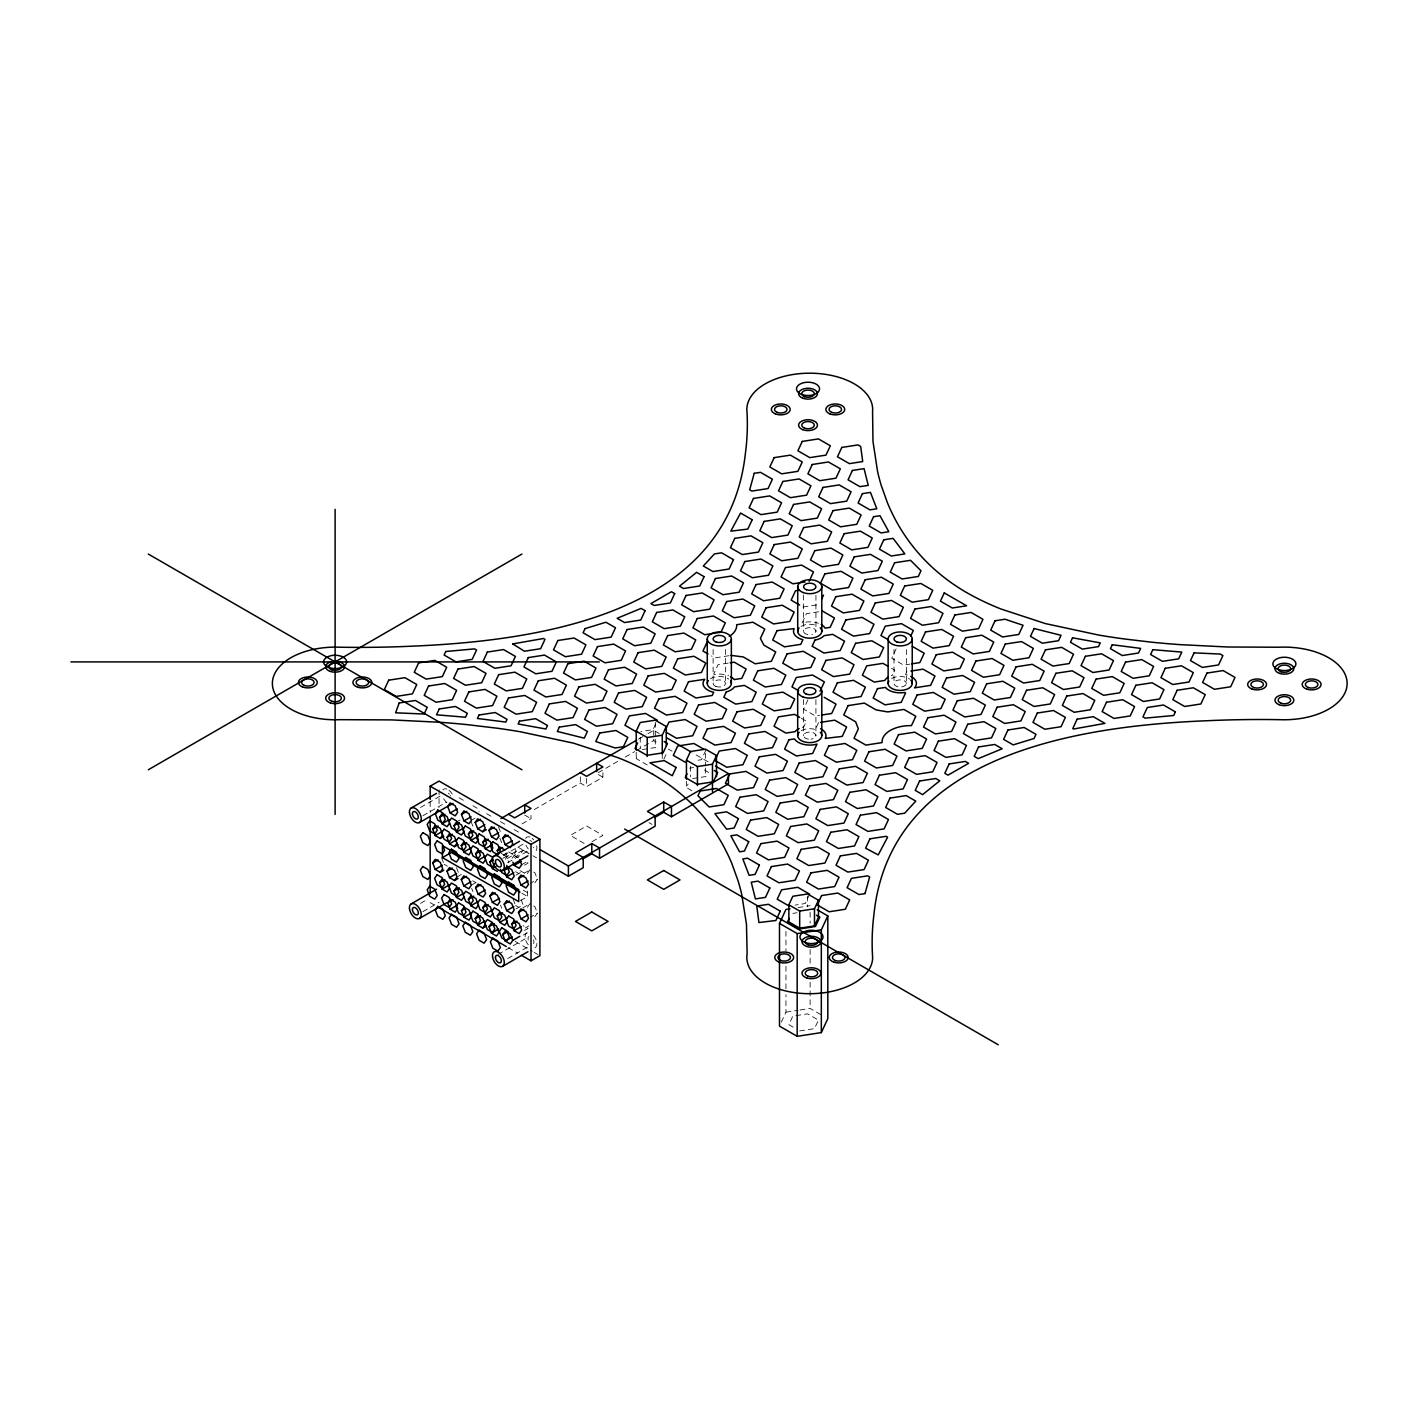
<?xml version="1.0" encoding="UTF-8"?>
<svg xmlns="http://www.w3.org/2000/svg" width="1418" height="1418" viewBox="0 0 1418 1418"><rect width="100%" height="100%" fill="white"/><g stroke="black" fill="none" stroke-linecap="round" stroke-linejoin="round"><path stroke-width="0.75" stroke-dasharray="5 3.75" d="M647.228 764.94L636.221 758.577L637.834 755.103M655.648 724.013L653.042 729.632L640.883 731.511M663.872 759.144L666.283 753.933M691.931 790.748L686.436 787.575L688.049 784.101M705.756 750.352L701.414 759.711L695.334 760.651M807.959 699.801L803.616 709.16L815.474 716.001L819.533 715.381M818.523 722.684L816.467 727.115A16.254 9.377 0 0 1 818.629 727.806M896.123 648.895L891.78 658.253L903.638 665.095L909.718 664.156M906.882 671.671L905.535 674.578A16.254 9.377 0 0 1 908.814 675.5M809.643 894.173L805.3 903.514L795.179 905.092M781.336 1022.13L785.962 1012.168L785.962 994.674M516.17 851.261L507.272 856.383L504.755 859.964L513.653 854.824L516.17 851.261L513.653 844.791M523.065 850.215L514.167 855.355L511.668 858.918L520.566 853.796L523.065 850.215L528.081 853.122M527.372 873.47L529.889 869.908L534.905 872.797L536.784 877.653M534.905 882.829L537.404 879.266L530.297 883.379M527.372 907.307L529.889 903.745L534.905 906.634L536.784 911.49M534.905 916.666L537.404 913.103L530.297 917.216M420.508 807.462L440.431 795.959M422.883 815.775L446.44 802.18M456.49 822.068L460.052 820.012M471.467 820.224L475.03 818.168M638.543 739.097L646.129 734.719M648.026 733.62L653.716 730.341L659.228 733.514M534.302 809.554L580.316 782.984L586.609 786.618L602.916 777.188L602.916 768.981M617.663 761.431L596.641 773.572L602.916 777.188M625.249 757.052L634.732 751.575M636.647 750.476L653.716 740.604L659.228 743.776M521.948 823.947L531.006 818.718L531.006 812.549M457.021 876.962L464.147 872.85M503.301 855.001L506.864 852.945M420.508 903.355L427.74 899.172M503.532 855.409L523.472 843.905M502.752 858.351L506.315 856.295L508.814 862.747M422.883 911.65L439.19 902.238M507.733 862.676L527.656 851.154M471.325 885.222L478.433 881.11M521.682 864.714L528.808 860.602M524.518 865.193L528.081 863.137L524.731 861.222M515.992 875.119L523.118 871.006M524.554 872.992L528.099 870.936M592.033 841.689L602.916 835.397L586.609 825.985L570.302 835.397L586.609 844.827M520.512 900.643L527.62 896.53L527.62 890.539M515.992 908.956L523.118 904.844L520.601 898.392M522.763 907.857L528.099 904.773M525.245 927.992L528.808 925.936M524.518 930.527L528.081 928.471L523.065 925.582M523.189 935.1L526.805 933.009M498.09 954.42L528.896 936.642M507.733 958.55L527.656 947.047M802.996 606.993L819.196 604.493M818.594 611.796L806.434 613.675L802.127 622.945A16.254 9.377 0 0 1 818.399 623.282M729.012 655.701L714.832 657.899L711.446 655.931M728.196 663.11L718.075 664.688L713.733 674.046L714.512 674.489A16.254 9.377 0 0 1 728.657 675.783M642.389 749.573L648.841 748.58M650.986 748.243L655.276 747.57L658.945 749.697M689.609 768.131L693.65 767.492M692.604 778.553L699.056 777.56M701.201 777.241L705.49 776.568L709.16 778.695M798.05 907.573L810.121 905.694M792.822 913.387L797.04 912.731M785.962 1012.168L798.05 1010.29M800.053 1009.988L810.121 1008.428L822.493 1015.572M799.681 1030.921L814.481 1028.635L818.452 1020.091L807.622 1013.835L792.822 1016.121L788.851 1024.665L794.257 1027.802M891.408 668.25L894.793 670.2L892.489 675.181A16.254 9.377 0 0 0 891.319 675.571M801.347 718.288L806.434 721.23L803.793 726.938A16.254 9.377 0 0 0 801.347 727.629M708.061 761.838L692.87 753.011M668.392 749.076L672.061 751.186M704.356 769.974L709.904 773.182M648.948 822.6L652.05 824.39M524.731 815.084L531.006 818.718M459.077 797.785L464.094 800.674M472.85 805.743L477.866 808.632L479.124 811.858M486.622 813.684L491.621 816.573M500.377 821.625L505.393 824.532M514.149 829.583L519.165 832.472M517.907 847.113L529.127 853.583M532.867 855.745L536.607 857.908M508.654 851.934L513.653 854.824M514.167 855.355L519.183 858.262M501.298 853.406L506.315 856.295M520.122 870.652L527.372 874.835M515.585 871.68L518.935 873.612M523.295 890.203L529.02 893.517M521.895 893.216L527.62 896.53M444.1 864.253L447.45 866.168M472.708 880.755L476.04 882.687M515.585 905.517L518.935 907.449M515.159 941.41L532.282 951.283M534.196 952.382L537.989 954.58M430.168 902.61L433.979 904.808M508.176 947.632L517.676 953.126M498.498 826.818L500.377 831.657M506.013 853.157L507.272 856.383M499.863 838.091L501.742 842.93M513.086 899.065L514.964 903.904M471.024 821.43L472.921 826.286M500.501 905.021L501.742 908.264M471.662 888.377L472.921 891.603M456.525 867.656L458.404 872.495M441.601 857.784L443.479 862.623M906.368 649.657L906.368 683.582A6.186 3.563 0 0 1 896.991 686.507A6.186 3.563 0 0 1 897.186 680.321A6.186 3.563 0 0 1 906.368 683.511M893.996 649.391L893.996 683.299M815.935 595.33L815.935 631.382M815.917 699.623L815.917 735.658M810.121 912.253L810.121 923.189M810.121 949.422L810.121 964.719M810.121 982.195L810.121 1008.428M807.622 896.123L807.622 906.829M803.581 595.064L803.581 631.099M803.545 699.623L803.545 735.658M785.962 931.289L785.962 950.964M785.962 966.261L785.962 992.494M725.502 649.533L725.502 683.458M713.13 649.533L713.13 683.458M705.49 753.383L705.49 766.039M705.49 768.131L705.49 776.568M690.46 766.252L690.46 776.78M686.436 781.247L686.436 787.575M662.259 754.181L662.259 758.4M655.276 722.294L655.276 737.041M655.276 739.15L655.276 747.57M653.716 730.341L653.716 740.604M640.245 737.254L640.245 747.8M636.221 752.267L636.221 758.577M586.609 778.393L586.609 786.618M580.316 776.816L580.316 782.984M439.066 789.826L439.066 807.409M430.168 801.56L430.168 812.532M891.603 678.548A12.053 6.966 0 0 1 909.647 679.133M801.205 730.731A12.053 6.966 0 0 1 817.637 730.394M808.473 739.15A6.186 3.563 0 0 1 804.609 733.673A6.186 3.563 0 0 1 814.871 733.673A6.186 3.563 0 0 1 811.007 739.15M801.028 626.437A12.053 6.966 0 0 1 817.122 625.728M807.675 634.59A6.186 3.563 0 0 1 804.804 629.096A6.186 3.563 0 0 1 814.747 629.113A6.186 3.563 0 0 1 811.805 634.608M710.365 678.779A12.053 6.966 0 0 1 728.746 679.116M528.24 939.939A4.201 2.428 60 0 1 528.24 937.422M533.487 939.833A4.201 2.428 60 0 1 533.487 943.573M529.907 840.573A4.201 2.428 60 0 1 531.839 841.583M533.788 847.184A4.201 2.428 60 0 1 533.487 847.698M448.389 793.3A4.201 2.428 60 0 1 449.329 794.204M450.215 795.498A4.201 2.428 60 0 1 450.445 796.012M446.883 802.57A8.384 4.839 60 0 1 443.001 797.341M443.001 789.844A8.384 4.839 60 0 1 446.883 789.099M449.045 790.34A8.384 4.839 60 0 1 452.962 795.622M536.695 845.748A8.384 4.839 60 0 1 533.469 852.041M528.276 848.903A8.384 4.839 60 0 1 526.007 845.217M525.599 838.428A8.384 4.839 60 0 1 530.155 837.134M532.087 838.286A8.384 4.839 60 0 1 533.717 839.881M533.469 935.472A8.384 4.839 60 0 1 536.926 943.697A8.384 4.839 60 0 1 533.469 947.915M528.276 944.778A8.384 4.839 60 0 1 525.068 936.855A8.384 4.839 60 0 1 528.276 932.619M715.842 686.418A6.186 3.563 0 0 0 725.484 683.706A6.186 3.563 0 0 0 716.604 680.25A6.186 3.563 0 0 0 715.842 686.418"/><path stroke-width="1.5" d="M636.221 750.157L636.221 731.192L640.245 722.506L655.276 720.184L666.283 726.53L666.283 745.496M637.657 742.872L635.051 748.491L646.909 755.333L663.11 752.834L667.453 743.475L664.067 741.525M662.259 754.181L662.259 735.215L666.283 726.53M665.503 729.543L668.977 722.046L685.178 719.546L697.036 726.388L692.693 735.747L676.492 738.264L666.336 732.379M707.316 641.698L702.974 651.039L708.043 653.982M686.436 779.138L686.436 760.172L690.46 751.505L705.49 749.183L716.498 755.528L716.498 776.603M687.003 773.732L685.266 777.489L697.124 784.331L713.325 781.832L717.668 772.473L714.282 770.506M712.474 791.599L712.474 764.213L716.498 755.528M715.718 758.524L719.192 751.044L735.393 748.544L747.268 755.386L742.926 764.745L726.707 767.244L714.849 760.403M809.146 581.309L813.489 571.95L801.631 565.108L785.43 567.608L781.088 576.966L792.946 583.808L805.105 581.929M821.802 598.875L823.539 595.135M820.029 691.222L824.372 681.863L812.514 675.021L796.313 677.52L791.971 686.879L798.742 690.796M910.728 636.115L913.334 630.496L901.476 623.654L885.275 626.153L880.933 635.512L887.703 639.429M817.193 909.789L827.811 915.904L827.811 1018.638L821.323 1032.588L797.182 1036.328L779.492 1026.118L779.492 923.384L785.962 909.434L789.986 908.814M788.851 904.808L792.822 896.265L807.622 893.978L818.452 900.235L818.452 917.357L814.481 925.901L799.681 928.187L788.851 921.93L788.851 904.808L799.681 911.065L814.481 908.778L818.452 900.235M789.17 918.403L787.433 922.143L799.291 928.985L815.492 926.486L819.834 917.127L816.449 915.177M821.323 1032.588L821.323 929.854L827.811 915.904M449.595 823.096L447.095 826.659L442.079 823.769L439.58 817.3L442.079 813.737L447.095 816.626L451.562 828.059L456.578 830.948L459.077 827.385L456.578 820.916L451.562 818.026L449.063 821.589M447.68 806.487L450.18 802.925L455.196 805.814L457.713 812.284L455.196 815.846L450.18 812.957L447.68 806.487L453.016 803.403M432.703 829.087L435.202 825.524L440.218 828.413L442.735 834.865L440.218 838.446L435.202 835.539L432.703 829.087L438.038 826.003M461.453 814.428L463.952 810.866L468.968 813.772L471.467 820.224L468.968 823.787L463.952 820.898L461.453 814.428L466.788 811.362M453.99 825.63L456.49 822.068L461.506 824.957L464.023 831.427L461.506 834.989L456.49 832.082L453.99 825.63L459.326 822.546M458.085 844.632L454.522 846.688L449.506 843.799L447.007 837.347L449.506 833.766L454.522 836.673L458.528 847.574L463.544 850.463L466.043 846.9L463.544 840.431L458.528 837.542L456.011 841.104M432.703 862.924L435.202 859.361L440.218 862.25L442.735 868.72L440.218 872.283L435.202 869.376L432.703 862.924L438.038 859.84M454.522 846.688L457.021 843.125M475.207 822.387L477.724 818.824L482.723 821.713L485.24 828.165L482.723 831.746L477.724 828.839L475.207 822.387L480.542 819.303M468.401 833.961L470.918 830.381L475.934 833.288L478.433 839.74L475.934 843.302L470.918 840.413L468.401 833.961L473.754 830.877M471.325 851.385L468.809 854.948L463.81 852.058L461.293 845.589L463.81 842.026L468.809 844.915L472.938 855.887L477.955 858.794L480.454 855.214L477.955 848.762L472.938 845.872L470.439 849.435M447.007 871.184L449.506 867.603L454.522 870.51L457.021 876.962L454.522 880.525L449.506 877.636L447.007 871.184L452.342 868.1M449.595 888.412L447.095 891.993L442.079 889.086L439.58 882.634L442.079 879.071L447.095 881.961L451.42 893.039L456.419 895.946L458.936 892.365L456.419 885.913L451.42 883.024L448.903 886.587M488.98 830.328L491.479 826.765L496.495 829.654L499.012 836.124L496.495 839.686L491.479 836.797L488.98 830.328L494.315 827.243M482.829 842.274L485.328 838.712L490.344 841.601L492.844 848.07L490.344 851.633L485.328 848.744L482.829 842.274L488.164 839.19M485.612 859.627L483.113 863.207L478.096 860.301L475.597 853.849L478.096 850.286L483.113 853.175L487.367 864.218L492.365 867.107L494.882 863.544M461.293 879.426L463.81 875.863L468.809 878.752L471.325 885.222L468.809 888.785L463.81 885.895L461.293 879.426L466.628 876.342M464.023 896.743L461.506 900.306L456.49 897.417L453.99 890.965L456.49 887.384L461.506 890.291L465.707 901.299L470.723 904.188L473.222 900.625L470.723 894.173L465.707 891.266L463.207 894.829M447.68 902.805L450.18 899.242L455.196 902.132L457.713 908.601L455.196 912.164L450.18 909.275L447.68 902.805L453.016 899.721M484.85 857.748L487.367 854.185L492.365 857.075M502.734 838.286L505.251 834.706L510.267 837.613L512.767 844.064L510.267 847.627L505.251 844.738L502.734 838.286L508.087 835.202M498.498 853.831L497.239 850.605L499.756 847.042L504.755 849.931M497.417 871.45L492.401 868.56L489.884 862.109L492.401 858.528M475.597 887.686L478.096 884.123L483.113 887.012L485.612 893.482L483.113 897.045L478.096 894.138L475.597 887.686L480.932 884.602M478.433 905.074L475.934 908.637L470.918 905.747L468.401 899.278L470.918 895.715L475.934 898.604L480.011 909.558L485.027 912.448L487.526 908.885L485.027 902.415L480.011 899.526L477.494 903.089M461.453 910.764L463.952 907.201L468.968 910.09L471.467 916.542L468.968 920.122L463.952 917.216L461.453 910.764L464.998 908.708M504.188 870.351L506.687 866.788L511.703 869.677L514.22 876.147L511.703 879.709L506.687 876.82L504.188 870.351L509.523 867.267M489.884 895.946L492.401 892.365L497.417 895.272L499.916 901.724L497.417 905.287L492.401 902.397L489.884 895.946L495.236 892.861M492.844 913.387L490.344 916.967L485.328 914.061L482.829 907.609L485.328 904.046L490.344 906.935L494.297 917.8L499.313 920.707L501.83 917.127L499.313 910.675L494.297 907.786L491.798 911.349M486.285 926.007L482.723 928.063L477.724 925.174L475.207 918.704L477.724 915.142L482.723 918.031L487.367 929.534L492.365 932.441L494.882 928.879L492.365 922.409L487.367 919.52L484.85 923.083M482.723 928.063L485.24 924.501M518.492 878.611L520.991 875.048L526.007 877.937L528.506 884.407L526.007 887.969L520.991 885.062L518.492 878.611L523.827 875.526M504.188 904.188L506.687 900.625L511.703 903.514L514.22 909.984L511.703 913.546L506.687 910.657L504.188 904.188L509.523 901.104M488.98 926.645L491.479 923.083L496.495 925.989L499.012 932.441L496.495 936.004L491.479 933.115L488.98 926.645L494.315 923.579M497.239 915.922L499.756 912.359L504.755 915.248L507.272 921.718L504.755 925.28L499.756 922.391L497.239 915.922L502.575 912.837M502.734 934.604L505.251 931.041L510.267 933.93L512.767 940.382L510.267 943.963L505.251 941.056L502.734 934.604L508.087 931.52M518.492 912.448L520.991 908.885L526.007 911.774L528.506 918.244L526.007 921.806L520.991 918.899L518.492 912.448L523.827 909.363M511.668 924.252L514.167 920.69L519.183 923.579L521.682 930.048L519.183 933.611L514.167 930.704L511.668 924.252L517.003 921.168M148.287 769.779L521.93 554.048M430.168 799.362L430.168 786.175L439.066 781.052L539.904 839.261L539.904 955.679L531.006 960.819L521.487 955.324M411.149 808.03L436.531 793.371M419.533 822.546L446.723 806.86M439.58 817.3L444.915 814.216M450.18 812.957L457.305 808.845M442.079 823.769L449.187 819.657M435.202 835.539L442.327 831.427M463.952 820.898L471.077 816.786M440.218 838.446L443.781 836.39M447.007 837.347L452.342 834.263M456.49 832.082L463.615 827.988M449.506 843.799L456.631 839.686M477.724 828.839L484.832 824.744M500.997 818.505L636.647 740.196M482.723 831.746L486.285 829.69M461.293 845.589L466.628 842.505M470.918 840.413L478.026 836.301M442.434 857.606L518.722 901.653L518.722 889.671L442.434 845.624L442.434 857.606L451.332 852.484L519.998 892.117M463.81 852.058L470.918 847.946M435.202 869.376L442.327 865.281M491.479 836.797L498.604 832.685M440.218 872.283L443.781 870.227M475.597 853.849L480.932 850.765M485.328 848.744L492.454 844.632M439.58 882.634L444.915 879.55M478.096 860.301L485.222 856.206M505.251 844.738L512.359 840.626M449.506 877.636L456.631 873.523M497.239 850.605L502.575 847.521M411.149 903.904L436.531 889.246M494.191 855.958L519.555 841.317M454.522 880.525L458.085 878.469M442.079 889.086L449.187 884.992M489.884 862.109L493.446 860.052M430.168 786.175L531.006 844.384L539.904 839.261M492.401 868.56L495.963 866.504M453.99 890.965L459.326 887.881M463.81 885.895L470.918 881.783M419.533 918.421L446.723 902.734M502.575 870.492L527.939 855.834M456.49 897.417L463.615 893.305M512.908 862.162L514.167 865.388L521.292 861.275M450.18 909.275L457.305 905.163M506.687 876.82L513.812 872.708M468.401 899.278L473.754 896.194M478.096 894.138L485.222 890.043M470.918 905.747L478.026 901.635M463.952 917.216L471.077 913.103M582.727 859.042L591.802 853.813L599.53 858.28L599.53 847.999L591.802 843.533L575.478 852.945L583.223 857.429L583.223 867.692L568.405 876.253L540.347 860.07M654.637 817.53L663.713 812.284L671.458 816.768L671.458 806.487L663.713 802.021L647.406 811.433L655.134 815.899L655.134 826.18L599.53 858.28M520.991 885.062L528.099 880.968M482.829 907.609L488.164 904.524M492.401 902.397L499.508 898.285M475.207 918.704L480.542 915.62M540.347 849.79L568.405 865.99L728.427 773.59L728.427 783.87L671.458 816.768M485.328 914.061L492.454 909.948M477.724 925.174L484.832 921.062M506.687 910.657L513.812 906.545M499.756 922.391L506.864 918.279M491.479 933.115L498.604 929.003M520.991 918.899L528.099 914.805M514.167 930.704L521.292 926.61M505.251 941.056L512.359 936.943M512.767 940.382L519.892 936.288M502.575 966.367L527.939 951.726M799.522 590.172L795.48 590.792L791.138 600.151L799.61 605.043M730.217 662.809L734.276 662.171L746.134 669.03L741.791 678.389L734.099 679.576A16.254 9.377 0 0 0 730.554 676.687M911.739 663.854L919.839 662.596L924.181 653.237L912.323 646.395M910.941 671.033L923.1 669.154L934.958 676.014L930.616 685.355L914.539 687.854A16.254 9.377 0 0 0 910.781 676.333M636.221 731.192L647.228 737.537L662.259 735.215M821.554 715.062L831.675 713.502L836.017 704.143L824.159 697.301M820.543 722.365L834.723 720.167L846.599 727.026L842.257 736.385L825.258 738.423A16.254 9.377 0 0 0 820.579 728.675M686.436 760.172L697.443 766.535L712.474 764.213M779.492 923.384L797.182 933.593L821.323 929.854M70.9 661.905L599.318 661.905M731.032 655.382L743.316 656.959L755.174 663.801L771.374 661.302L775.717 651.943L763.859 645.101L760.42 638.419L764.763 629.06L752.905 622.218L736.704 624.718A28.307 16.342 0 0 1 729.313 636.381M822.635 611.158L834.493 618.018L830.15 627.359L825.099 628.139A16.254 9.377 0 0 0 821.252 624.594M888.023 666.3L882.935 663.358L866.735 665.857L862.392 675.216L874.25 682.076L884.797 680.445A16.254 9.377 0 0 1 888.217 677.095M799.663 717.313L794.576 714.371L778.376 716.888L774.033 726.229L785.891 733.088L795.037 731.67A16.254 9.377 0 0 1 799.132 728.551M657.385 720.273L645.509 713.414L629.308 715.93L624.966 725.289L636.824 732.131M704.055 749.378L693.898 743.493L677.68 746.01L673.337 755.369L685.213 762.21M666.549 737.75L690.956 751.894M715.47 766.11L728.427 773.59M652.581 774.193L651.872 773.785A244.782 141.321 0 0 0 617.769 757.602L573.368 743.121L520.122 731.723A460.761 266.017 0 0 0 497.452 728.249L467.905 724.722A563.708 325.449 0 0 0 439.864 722.276L391.687 719.901L340.125 719.67A62.906 36.319 0 0 1 272.38 683.636A62.906 36.319 0 0 1 339.522 647.211A664.28 383.516 0 0 0 411.025 646.218C539.301 640.936 727.647 613.817 745.354 453.742A658.342 380.095 0 0 0 747.02 412.319A62.906 36.319 0 0 1 809.129 373.2A62.906 36.319 0 0 1 872.566 411.592L872.974 441.352L877.582 471.574A566.881 327.274 0 0 0 881.269 485.488L887.367 502.628A465.512 268.764 0 0 0 893.375 515.78C904.259 537.457 919.591 556.866 938.131 572.518A245.296 141.623 0 0 0 966.19 592.334L966.916 592.706A243.914 140.825 0 0 0 1001.002 609.013L1045.456 623.601L1098.808 635.087A462.729 267.151 0 0 0 1124.829 639.022L1151.168 642.141A563.088 325.094 0 0 0 1179.315 644.587L1227.651 646.998L1279.373 647.228A62.906 36.319 0 0 1 1347.118 683.139A62.906 36.319 0 0 1 1280.419 719.688A663.73 383.197 0 0 0 1208.685 720.663C1079.647 725.697 889.76 753.791 873.825 915.496A660.948 381.602 0 0 0 872.637 957.487L872.637 957.859A62.906 36.319 0 0 1 806.275 993.646A62.906 36.319 0 0 1 747.126 953.871L746.471 924.199L741.667 894.12A564.931 326.158 0 0 0 737.892 880.277L731.723 863.261A462.959 267.275 0 0 0 725.661 850.18C714.672 828.608 699.269 809.341 680.693 793.814A244.233 141.002 0 0 0 652.617 774.175M809.643 894.173L797.785 887.313L781.584 889.83L777.241 899.189L789.099 906.031M580.316 772.704L586.609 776.337L602.916 766.925L596.641 763.292L596.641 771.516M148.287 554.048L521.93 769.779M624.629 829.069L998.29 1044.782M508.406 814.233L514.699 817.849L531.006 808.437L524.731 804.821L524.731 813.028M514.167 865.388L519.183 868.277L521.682 864.714L519.803 859.875M498.374 876.927L507.449 882.156M511.065 884.247L514.699 886.339M437.79 907.006L506.279 946.533M506.793 865.405L509.292 871.875L506.793 875.438L501.777 872.531L500.519 869.305M912.235 638.933A12.053 6.966 0 0 1 894.155 644.96A12.053 6.966 0 0 1 894.155 632.889A12.053 6.966 0 0 1 912.235 638.933L912.235 683.441M888.129 638.915L888.129 683.441M821.802 586.378L821.802 631.559M821.802 691.151L821.802 735.658M814.481 908.778L814.481 925.901M799.681 911.065L799.681 928.187M797.714 586.396L797.714 631.577M797.678 691.151L797.678 735.658M797.182 933.593L797.182 1036.328M731.369 639.075A12.053 6.966 0 0 1 713.077 644.906A12.053 6.966 0 0 1 713.484 632.853A12.053 6.966 0 0 1 731.369 639.075L731.369 683.582M707.263 638.809L707.263 683.316M697.443 766.535L697.443 785.501M663.713 802.021L663.713 812.284M647.228 737.537L647.228 756.503M591.802 843.533L591.802 853.813M568.405 865.99L568.405 876.253M531.006 844.384L531.006 960.819M430.168 816.928L430.168 893.819M335.109 509.363L335.109 814.446M910.835 680.179A12.053 6.966 0 0 1 901.015 690.389A12.053 6.966 0 0 1 888.856 681.065M820.278 732.291A12.053 6.966 0 0 1 809.731 742.624A12.053 6.966 0 0 1 799.203 732.291M820.242 627.802A12.053 6.966 0 0 1 809.962 638.189A12.053 6.966 0 0 1 799.078 627.997M730.554 680.941A12.053 6.966 0 0 1 718.926 690.406A12.053 6.966 0 0 1 708.362 680.551M865.299 892.56L865.051 893.606L858.954 894.545L847.095 887.686L851.438 878.345L867.639 875.828L869.624 876.98L865.299 892.56M754.234 473.311L749.679 489.813L751.859 491.071L768.06 488.554L772.402 479.213L760.544 472.354L754.234 473.311M1175.38 711.854L1173.714 715.505L1145.141 718.128L1142.961 716.87L1147.304 707.511L1163.504 705.012L1175.38 711.854M388.709 680.179L384.367 689.538L396.225 696.398L412.425 693.881L416.768 684.522L404.91 677.68L388.709 680.179M399.185 702.974L395.604 712.793L424.124 714.034L427.243 707.316L415.385 700.474L399.185 702.974M418.611 662.915L414.269 672.274L426.144 679.116L442.345 676.616L446.688 667.258L434.83 660.398L418.611 662.915M428.573 686.011L424.23 695.369L436.088 702.211L452.289 699.712L456.631 690.353L444.773 683.511L428.573 686.011M445.748 651.518L444.118 655.027L455.993 661.887L472.194 659.37L476.537 650.029L474.551 648.877L445.748 651.518M439.243 708.982L436.549 714.814L465.512 717.224L467.32 713.325L455.444 706.483L439.243 708.982M457.961 669.048L453.618 678.407L465.476 685.249L481.677 682.749L486.019 673.39L474.161 666.549L457.961 669.048M468.844 691.913L464.501 701.254L476.359 708.114L492.56 705.597L496.903 696.238L485.045 689.396L468.844 691.913M487.349 652.085L483.006 661.444L494.864 668.286L511.065 665.786L515.408 656.428L503.55 649.568L487.349 652.085M479 715.026L477.405 718.465L505.801 722.081L507.059 719.369L495.201 712.51L479 715.026M498.675 674.667L494.333 684.025L506.208 690.885L522.409 688.368L526.752 679.009L514.894 672.167L498.675 674.667M512.767 643.914L524.43 651.216L540.63 648.717L544.973 639.358L543.502 638.508L512.767 643.914M508.548 697.957L504.205 707.316L516.063 714.158L532.282 711.659L536.624 702.3L524.749 695.458L508.548 697.957M528.276 657.597L523.933 666.939L535.791 673.798L551.992 671.281L556.335 661.94L544.477 655.081L528.276 657.597M519.431 721.177L518.137 723.978L545.877 729.012L547.49 725.52L535.632 718.678L519.431 721.177M538.308 680.782L533.966 690.123L545.824 696.982L562.042 694.466L566.385 685.124L554.509 678.265L538.308 680.782M557.859 640.511L553.516 649.869L565.374 656.711L581.575 654.212L585.918 644.853L574.06 638.011L557.859 640.511M567.891 663.695L563.549 673.054L575.424 679.896L591.625 677.396L595.968 668.038L584.11 661.196L567.891 663.695M549.333 703.913L544.991 713.272L556.849 720.114L573.049 717.614L577.392 708.256L565.534 701.414L549.333 703.913M585.031 628.635L583.099 632.783L594.957 639.624L611.158 637.125L615.501 627.766L605.911 622.236L585.031 628.635M559.348 727.115L557.327 731.458L584.287 738.175L587.406 731.458L575.548 724.616L559.348 727.115M578.916 686.826L574.574 696.185L586.432 703.044L602.65 700.527L606.993 691.169L595.117 684.327L578.916 686.826M597.492 646.608L593.149 655.967L605.007 662.809L621.208 660.309L625.551 650.951L613.693 644.109L597.492 646.608M588.966 710.028L584.624 719.369L596.482 726.229L612.682 723.712L617.025 714.353L605.167 707.511L588.966 710.028M627.075 629.539L622.732 638.88L634.59 645.739L650.791 643.223L655.134 633.881L643.276 627.022L627.075 629.539M608.499 669.757L604.157 679.116L616.032 685.957L632.233 683.458L636.576 674.099L624.718 667.24L608.499 669.757M645.101 610.679L640.759 620.038L624.54 622.555L617.167 618.283L641.113 608.393L645.101 610.679M599.725 733.017L595.773 741.525L615.182 747.977L623.441 746.701L627.784 737.36L615.926 730.5L599.725 733.017M618.549 692.941L614.207 702.3L626.065 709.142L642.265 706.643L646.608 697.284L634.75 690.424L618.549 692.941M638.1 652.67L633.757 662.029L645.615 668.871L661.816 666.371L666.159 657.013L654.301 650.171L638.1 652.67M656.658 612.452L652.315 621.811L664.173 628.653L680.374 626.153L684.717 616.795L672.859 609.935L656.658 612.452M674.684 593.61L670.342 602.969L654.141 605.468L650.915 603.607L671.441 591.731L674.684 593.61M648.132 675.854L643.79 685.213L655.648 692.055L671.866 689.556L676.209 680.197L664.333 673.355L648.132 675.854M686.046 595.489L681.704 604.83L693.562 611.69L709.762 609.173L714.105 599.832L702.247 592.972L686.046 595.489M667.683 635.583L663.34 644.942L675.198 651.801L691.399 649.284L695.742 639.926L683.884 633.084L667.683 635.583M704.072 576.647L699.73 585.989L683.529 588.505L679.523 586.183L696.628 572.34L704.072 576.647M658.891 698.844L654.549 708.202L666.425 715.044L682.625 712.545L686.968 703.186L675.11 696.344L658.891 698.844M677.715 658.767L673.373 668.126L685.249 674.986L701.449 672.469L705.792 663.11L693.934 656.268L677.715 658.767M715.434 578.509L711.092 587.867L722.95 594.727L739.15 592.21L743.493 582.851L731.635 576.009L715.434 578.509M697.266 618.514L692.923 627.855L704.781 634.715L720.982 632.198L725.325 622.856L713.467 615.997L697.266 618.514M734.772 538.361L730.43 547.72L742.305 554.562L758.506 552.063L762.849 542.704L750.991 535.862L734.772 538.361M753.472 498.427L749.129 507.786L761.005 514.628L777.206 512.128L781.548 502.77L769.69 495.928L753.472 498.427M774.175 457.624L769.832 466.983L781.708 473.842L797.909 471.325L802.251 461.967L790.375 455.125L774.175 457.624M733.461 559.667L729.118 569.026L712.917 571.543L703.328 565.995L714.406 553.942L721.602 552.825L733.461 559.667M752.16 519.732L747.818 529.091L730.819 531.147L740.551 513.032L752.16 519.732M688.492 681.757L684.15 691.115L696.008 697.975L712.208 695.458L713.697 692.268A16.254 9.377 0 0 1 704.746 679.293L688.492 681.757M744.822 561.546L740.48 570.905L752.338 577.746L768.538 575.247L772.881 565.888L761.023 559.046L744.822 561.546M726.654 601.533L722.311 610.892L734.169 617.752L750.37 615.235L754.713 605.876L742.855 599.034L726.654 601.533M764.16 521.399L759.818 530.757L771.693 537.599L787.894 535.1L792.237 525.741L780.379 518.882L764.16 521.399M782.86 481.464L778.517 490.823L790.393 497.665L806.594 495.166L810.936 485.807L799.078 478.947L782.86 481.464M802.251 441.423L797.909 450.782L809.784 457.624L825.985 455.125L830.328 445.766L818.47 438.906L802.251 441.423M698.56 704.976L694.217 714.317L706.093 721.177L722.294 718.66L726.636 709.319L714.761 702.459L698.56 704.976M774.21 544.583L769.868 553.942L781.726 560.784L797.926 558.284L802.269 548.926L790.411 542.084L774.21 544.583M756.042 584.571L751.7 593.929L763.558 600.771L779.758 598.272L784.101 588.913L772.243 582.071L756.042 584.571M793.548 504.436L789.206 513.777L801.081 520.636L817.282 518.119L821.625 508.778L809.767 501.919L793.548 504.436M812.248 464.501L807.905 473.842L819.781 480.702L835.982 478.185L840.325 468.844L828.466 461.984L812.248 464.501M676.102 767.475L672.274 775.717L649.976 762.831L664.244 760.615L676.102 767.475M707.334 728.887L703.009 738.246L714.867 745.088L731.068 742.589L735.41 733.23L723.552 726.388L707.334 728.887M726.282 691.931L723.818 697.248L735.676 704.09L751.877 701.591L756.219 692.232L744.361 685.39L734.418 686.915A16.254 9.377 0 0 1 726.282 691.931M766.092 607.755L761.75 617.114L773.608 623.955L789.808 621.456L794.151 612.097L782.293 605.256L766.092 607.755M803.598 527.62L799.256 536.961L811.114 543.821L827.314 541.304L831.657 531.963L819.799 525.103L803.598 527.62M823.007 487.438L818.665 496.779L830.523 503.638L846.723 501.121L851.066 491.762L839.208 484.921L823.007 487.438M841.813 447.432L837.471 456.773L849.347 463.633L862.711 461.559L860.673 446.457L858.014 444.915L841.813 447.432M700.173 791.014L697.957 795.782L709.142 806.984L723.907 804.697L728.249 795.356L716.391 788.497L700.173 791.014M737.005 711.765L732.663 721.124L744.521 727.966L760.722 725.467L765.064 716.108L753.206 709.266L737.005 711.765M757.744 670.803L753.401 680.161L765.259 687.003L781.46 684.504L785.802 675.145L773.944 668.303L757.744 670.803M777.046 630.638L772.704 639.997L784.562 646.838L800.762 644.339L802.907 639.748A16.254 9.377 0 0 1 794.133 628.635L777.046 630.638M833.04 510.622L828.697 519.963L840.573 526.822L856.773 524.306L861.116 514.964L849.24 508.105L833.04 510.622M814.818 550.645L810.476 560.004L822.334 566.846L838.534 564.329L842.877 554.987L831.019 548.128L814.818 550.645M852.395 470.457L848.053 479.816L859.911 486.658L868.241 485.381L864.058 468.649L852.395 470.457M729.774 773.927L725.431 783.285L737.289 790.127L753.49 787.628L757.832 778.269L745.974 771.41L729.774 773.927M766.659 694.643L762.317 704.002L774.175 710.843L790.375 708.344L794.718 698.985L782.86 692.144L766.659 694.643M748.775 733.957L744.432 743.316L756.308 750.175L772.509 747.658L776.851 738.299L764.993 731.458L748.775 733.957M787.096 653.822L782.754 663.181L794.612 670.023L810.812 667.524L815.155 658.165L803.297 651.305L787.096 653.822M824.868 573.829L820.526 583.188L832.384 590.03L848.584 587.531L852.927 578.172L841.069 571.312L824.868 573.829M862.428 493.641L858.085 503L869.961 509.86L876.803 508.796L870.457 492.401L862.428 493.641M844.206 533.664L839.864 543.023L851.722 549.883L867.922 547.366L872.265 538.007L860.407 531.165L844.206 533.664M740.001 797.217L735.658 806.576L747.516 813.418L763.717 810.919L768.06 801.56L756.202 794.718L740.001 797.217M759.357 756.84L755.014 766.199L766.872 773.04L783.073 770.541L787.415 761.182L775.557 754.341L759.357 756.84M814.96 640.121L812.142 646.2L824 653.06L840.2 650.543L844.543 641.202L832.685 634.342L824.071 635.672A16.254 9.377 0 0 1 814.96 640.121M854.256 556.866L849.914 566.207L861.772 573.067L877.972 570.55L882.315 561.191L870.457 554.349L854.256 556.866M835.822 596.694L831.48 606.053L843.338 612.913L859.538 610.396L863.881 601.037L852.023 594.195L835.822 596.694M873.577 516.719L869.234 526.078L881.092 532.92L888.82 531.732L880.011 515.727L873.577 516.719M738.441 818.665L734.099 828.023L726.601 829.176L714.938 813.613L726.583 811.823L738.441 818.665M750.565 820.1L746.222 829.459L758.098 836.301L774.299 833.802L778.642 824.443L766.784 817.601L750.565 820.1M769.584 780.13L765.241 789.489L777.099 796.349L793.318 793.832L797.66 784.473L785.785 777.631L769.584 780.13M788.94 739.753L784.597 749.112L796.455 755.971L812.656 753.454L816.998 744.096A16.254 9.377 0 0 1 794.488 738.902L788.94 739.753M825.967 660.398L821.625 669.757L833.483 676.599L849.683 674.099L854.026 664.741L842.168 657.899L825.967 660.398M845.908 619.914L841.565 629.255L853.423 636.115L869.624 633.598L873.967 624.257L862.109 617.397L845.908 619.914M865.21 579.732L860.868 589.09L872.726 595.932L888.926 593.433L893.269 584.074L881.411 577.232L865.21 579.732M883.786 539.815L879.444 549.156L891.302 556.016L904.879 553.906L893.11 538.361L883.786 539.815M748.739 841.707L744.397 851.066L739.558 851.81L730.819 835.787L736.864 834.865L748.739 841.707M760.899 843.639L756.556 852.998L768.414 859.857L784.615 857.341L788.957 847.982L777.099 841.14L760.899 843.639M780.166 803.013L775.823 812.372L787.681 819.214L803.882 816.715L808.225 807.356L796.367 800.514L780.166 803.013M799.167 763.061L794.824 772.42L806.7 779.262L822.901 776.763L827.243 767.404L815.385 760.544L799.167 763.061M837.347 682.838L833.004 692.197L844.862 699.039L861.063 696.522L865.405 687.181L853.547 680.321L837.347 682.838M855.621 643.276L851.279 652.635L863.137 659.476L879.337 656.977L883.68 647.618L871.822 640.776L855.621 643.276M875.296 602.934L870.953 612.292L882.811 619.134L899.012 616.635L903.355 607.276L891.497 600.434L875.296 602.934M894.598 562.769L890.256 572.128L902.114 578.969L918.315 576.47L920.973 570.745L910.533 560.305L894.598 562.769M759.41 865.051L755.067 874.41L749.112 875.331L742.837 858.936L747.552 858.191L759.41 865.051M771.374 866.575L767.032 875.934L778.89 882.776L795.108 880.277L799.451 870.918L787.575 864.076L771.374 866.575M790.659 826.464L786.316 835.822L798.174 842.664L814.375 840.165L818.718 830.806L806.86 823.964L790.659 826.464M809.749 785.944L805.406 795.285L817.264 802.145L833.465 799.628L837.808 790.287L825.95 783.427L809.749 785.944M828.768 745.974L824.425 755.333L836.283 762.175L852.484 759.676L856.826 750.317L844.968 743.475L828.768 745.974M848.106 705.597L843.763 714.956L855.639 721.797L858.351 728.887L854.008 738.246L865.866 745.106L882.067 742.589A28.307 16.342 0 0 1 911.455 725.626L915.798 716.267L903.94 709.425L887.739 711.925L876.182 709.939L864.324 703.098L848.106 705.597M904.684 585.971L900.341 595.33L912.199 602.171L928.4 599.672L932.743 590.313L920.885 583.472L904.684 585.971M769.85 888.005L765.507 897.346L755.422 898.923L751.256 882.191L757.992 881.145L769.85 888.005M801.223 849.347L796.881 858.705L808.739 865.547L824.939 863.048L829.282 853.689L817.424 846.83L801.223 849.347M820.242 809.377L815.899 818.735L827.757 825.577L843.958 823.078L848.301 813.719L836.443 806.877L820.242 809.377M839.332 768.857L834.989 778.216L846.847 785.058L863.048 782.559L867.391 773.2L855.533 766.34L839.332 768.857M877.494 688.634L873.151 697.993L885.027 704.835L901.228 702.335L905.57 692.977L904.684 692.463A16.254 9.377 0 0 1 885.452 687.393L877.494 688.634M914.929 609.031L910.586 618.39L922.444 625.249L938.645 622.732L942.988 613.374L931.13 606.532L914.929 609.031M780.255 911.136L775.912 920.495L758.931 922.551L756.769 906.084L768.396 904.294L780.255 911.136M810.972 872.85L806.629 882.209L818.487 889.068L834.688 886.551L839.031 877.193L827.173 870.351L810.972 872.85M830.806 832.26L826.464 841.618L838.322 848.46L854.54 845.961L858.883 836.602L847.007 829.76L830.806 832.26M849.825 792.308L845.482 801.649L857.341 808.508L873.541 805.991L877.884 796.65L866.026 789.791L849.825 792.308M868.915 751.77L864.572 761.129L876.43 767.971L892.649 765.472L896.991 756.113L885.116 749.271L868.915 751.77M925.511 631.932L921.168 641.29L933.026 648.132L949.227 645.633L953.57 636.274L941.712 629.432L925.511 631.932M944.264 592.919L940.453 601.143L952.311 608.003L966.615 605.787L944.264 592.919M821.589 895.573L817.247 904.914L829.105 911.774L845.323 909.257L849.666 899.916L837.79 893.056L821.589 895.573M840.36 855.887L836.017 865.246L847.875 872.088L864.076 869.589L868.419 860.23L856.561 853.388L840.36 855.887M860.389 815.173L856.047 824.532L867.922 831.391L884.123 828.874L888.466 819.515L876.608 812.674L860.389 815.173M879.408 775.221L875.066 784.579L886.924 791.421L903.142 788.922L907.485 779.563L895.609 772.704L879.408 775.221M898.498 734.684L894.155 744.042L906.031 750.902L922.232 748.385L926.574 739.026L914.716 732.184L898.498 734.684M917.127 694.962L912.784 704.321L924.642 711.162L940.843 708.663L945.186 699.304L933.328 692.445L917.127 694.962M936.27 654.691L931.927 664.049L943.803 670.909L960.004 668.392L964.346 659.033L952.488 652.191L936.27 654.691M954.899 614.969L950.556 624.328L962.414 631.17L978.615 628.67L982.958 619.311L971.1 612.452L954.899 614.969M869.925 838.818L865.583 848.177L878.221 854.912L887.597 837.169L886.126 836.319L869.925 838.818M889.99 798.104L885.647 807.462L897.505 814.304L904.684 813.188L915.78 801.135L906.191 795.587L889.99 798.104M908.991 758.134L904.649 767.492L916.524 774.334L932.725 771.835L937.068 762.476L925.21 755.634L908.991 758.134M927.886 717.721L923.543 727.079L935.419 733.921L951.62 731.422L955.962 722.063L944.104 715.221L927.886 717.721M946.515 677.999L942.172 687.34L954.03 694.2L970.231 691.683L974.574 682.342L962.716 675.482L946.515 677.999M965.658 637.728L961.315 647.087L973.191 653.928L989.392 651.429L993.734 642.07L981.876 635.229L965.658 637.728M919.573 781.017L915.23 790.375L922.622 794.629L939.762 780.804L935.774 778.517L919.573 781.017M938.379 741.171L934.037 750.53L945.912 757.372L962.113 754.872L966.456 745.514L954.598 738.672L938.379 741.171M957.274 700.758L952.931 710.117L964.807 716.959L981.008 714.459L985.35 705.101L973.492 698.259L957.274 700.758M975.903 661.018L971.56 670.377L983.418 677.237L999.619 674.72L1003.962 665.361L992.104 658.519L975.903 661.018M995.046 620.765L990.703 630.124L1002.579 636.966L1018.78 634.466L1023.052 625.267L1004.954 619.223L995.046 620.765M949.156 763.93L944.813 773.289L948.039 775.15L968.6 763.309L965.357 761.431L949.156 763.93M967.767 724.208L963.425 733.567L975.3 740.409L991.501 737.892L995.844 728.551L983.986 721.691L967.767 724.208M986.662 683.795L982.32 693.154L994.195 699.996L1010.396 697.496L1014.739 688.138L1002.88 681.278L986.662 683.795M1005.291 644.056L1000.948 653.414L1012.806 660.256L1029.007 657.757L1033.35 648.398L1021.492 641.556L1005.291 644.056M978.544 746.967L974.201 756.326L978.207 758.63L1002.189 748.757L994.745 744.468L978.544 746.967M997.155 707.227L992.813 716.586L1004.688 723.446L1020.889 720.929L1025.232 711.57L1013.374 704.728L997.155 707.227M1016.05 666.832L1011.708 676.173L1023.583 683.033L1039.784 680.516L1044.127 671.157L1032.269 664.315L1016.05 666.832M1034.112 628.529L1030.478 636.363L1042.336 643.205L1058.537 640.706L1061.036 635.317L1034.112 628.529M1007.932 730.004L1003.59 739.363L1013.179 744.893L1034.076 738.494L1035.991 734.347L1024.133 727.487L1007.932 730.004M1026.543 690.265L1022.201 699.623L1034.076 706.465L1050.277 703.966L1054.62 694.607L1042.762 687.765L1026.543 690.265M1045.438 649.852L1041.096 659.21L1052.971 666.052L1069.172 663.553L1073.515 654.194L1061.657 647.352L1045.438 649.852M1037.32 713.041L1032.978 722.382L1044.836 729.242L1061.036 726.725L1065.379 717.384L1053.521 710.524L1037.32 713.041M1055.931 673.302L1051.589 682.661L1063.465 689.502L1079.665 687.003L1084.008 677.644L1072.15 670.803L1055.931 673.302M1072.54 637.799L1070.466 642.265L1082.324 649.107L1098.525 646.608L1100.262 642.886L1072.54 637.799M1066.708 696.061L1062.366 705.42L1074.224 712.279L1090.424 709.762L1094.767 700.403L1082.909 693.562L1066.708 696.061M1085.39 656.304L1081.048 665.662L1092.906 672.504L1109.106 670.005L1113.449 660.646L1101.591 653.787L1085.39 656.304M1077.095 719.21L1072.77 728.568L1073.55 729.012L1104.923 723.393L1093.313 716.693L1077.095 719.21M1096.096 679.098L1091.754 688.457L1103.612 695.299L1119.812 692.799L1124.155 683.441L1112.297 676.599L1096.096 679.098M1112.261 644.747L1110.436 648.682L1122.294 655.541L1138.494 653.024L1140.639 648.398L1112.261 644.747M1106.483 702.247L1102.158 711.588L1114.016 718.447L1130.217 715.93L1134.56 706.572L1122.701 699.73L1106.483 702.247M1125.537 662.1L1121.195 671.458L1133.071 678.3L1149.271 675.801L1153.614 666.442L1141.738 659.6L1125.537 662.1M1135.871 685.266L1131.546 694.625L1143.404 701.467L1159.605 698.968L1163.948 689.609L1152.09 682.767L1135.871 685.266M1152.816 649.674L1150.583 654.496L1162.459 661.337L1178.659 658.838L1181.779 652.085L1152.816 649.674M1165.259 668.303L1160.934 677.662L1172.792 684.504L1188.993 682.005L1193.336 672.646L1181.478 665.804L1165.259 668.303M1194.08 652.865L1190.482 660.593L1202.358 667.435L1218.558 664.936L1222.901 655.577L1220.242 654.053L1194.08 652.865M1177.153 690.282L1172.81 699.641L1184.668 706.483L1200.869 703.984L1205.211 694.625L1193.353 687.783L1177.153 690.282M1206.948 673.089L1202.606 682.448L1214.464 689.29L1230.664 686.773L1235.007 677.432L1223.149 670.572L1206.948 673.089M429.689 820.898L427.19 824.461L429.689 830.913L434.706 833.819L437.205 830.239L434.706 823.787L429.689 820.898M437.79 810.068L435.291 813.648L437.79 820.1L442.806 822.989L445.323 819.427L442.806 812.975L437.79 810.068M422.812 832.667L420.313 836.23L422.812 842.7L427.828 845.589L430.345 842.026L427.828 835.556L422.812 832.667M444.1 829.211L441.601 832.791L444.1 839.243L449.116 842.132L451.633 838.57L449.116 832.118L444.1 829.211M437.116 840.927L434.617 844.49L437.116 850.96L442.132 853.849L444.632 850.286L442.132 843.816L437.116 840.927M422.812 866.504L420.313 870.067L422.812 876.537L427.828 879.426L430.345 875.863L427.828 869.411L422.812 866.504M465.334 825.967L462.817 829.53L465.334 836L470.351 838.889L472.85 835.326L470.351 828.874L465.334 825.967M451.42 849.187L448.903 852.75L451.42 859.202L456.419 862.109L458.936 858.528L456.419 852.076L451.42 849.187M437.116 874.764L434.617 878.327L437.116 884.797L442.132 887.686L444.632 884.123L442.132 877.653L437.116 874.764M429.689 886.215L427.19 889.777L429.689 896.247L434.706 899.136L437.205 895.573L434.706 889.121L429.689 886.215M479.089 833.926L476.59 837.489L479.089 843.94L484.105 846.847L486.622 843.267L484.105 836.815L479.089 833.926M465.707 857.429L463.207 860.992L465.707 867.461L470.723 870.351L473.222 866.788L470.723 860.336L465.707 857.429M444.1 894.545L441.601 898.108L444.1 904.578L449.116 907.467L451.633 903.904L449.116 897.434L444.1 894.545M437.79 906.403L435.291 909.966L437.79 916.418L442.806 919.325L445.323 915.744L442.806 909.293L437.79 906.403M492.861 841.867L490.344 845.429L492.861 851.899L497.878 854.788L500.377 851.225L497.878 844.756L492.861 841.867M480.011 865.689L477.494 869.252L480.011 875.721L485.027 878.611L487.526 875.048L485.027 868.578L480.011 865.689M458.528 902.858L456.011 906.439L458.528 912.891L463.544 915.78L466.043 912.217L463.544 905.765L458.528 902.858M451.562 914.344L449.063 917.907L451.562 924.376L456.578 927.266L459.077 923.703L456.578 917.233L451.562 914.344M494.297 873.949L491.798 877.512L494.297 883.963L499.313 886.87L501.83 883.29L499.313 876.838L494.297 873.949M472.938 911.189L470.439 914.752L472.938 921.221L477.955 924.111L480.454 920.548L477.955 914.078L472.938 911.189M465.334 922.285L462.817 925.865L465.334 932.317L470.351 935.206L472.85 931.644L470.351 925.192L465.334 922.285M508.601 882.191L506.102 885.754L508.601 892.223L513.617 895.112L516.117 891.55L513.617 885.098L508.601 882.191M479.089 930.243L476.59 933.806L479.089 940.258L484.105 943.165L486.622 939.602L484.105 933.133L479.089 930.243M492.861 938.184L490.344 941.747L492.861 948.217L497.878 951.106L500.377 947.543L497.878 941.073L492.861 938.184M508.601 916.028L506.102 919.608L508.601 926.06L513.617 928.95L516.117 925.387L513.617 918.935L508.601 916.028M501.777 927.833L499.278 931.413L501.777 937.865L506.793 940.754L509.292 937.192L506.793 930.74L501.777 927.833M591.802 912.022L575.478 921.434L591.802 930.864L608.109 921.434L591.802 912.022M663.713 870.51L647.406 879.922L663.713 889.334L680.02 879.922L663.713 870.51M896.885 641.946A6.186 3.563 0 0 0 906.368 639.057A6.186 3.563 0 0 0 897.293 635.76A6.186 3.563 0 0 0 896.885 641.946M802.659 696.787A12.053 6.966 0 0 0 821.731 691.86A12.053 6.966 0 0 0 804.821 684.788A12.053 6.966 0 0 0 802.659 696.787M806.115 694.04A6.186 3.563 0 0 0 815.899 691.523A6.186 3.563 0 0 0 807.214 687.89A6.186 3.563 0 0 0 806.115 694.04M803.244 592.582A12.053 6.966 0 0 0 821.802 587.052A12.053 6.966 0 0 0 804.236 580.529A12.053 6.966 0 0 0 803.244 592.582M806.452 589.746A6.186 3.563 0 0 0 815.935 586.857A6.186 3.563 0 0 0 806.877 583.56A6.186 3.563 0 0 0 806.452 589.746M716.214 642.035A6.186 3.563 0 0 0 725.502 638.933A6.186 3.563 0 0 0 716.214 635.849A6.186 3.563 0 0 0 716.214 642.035M329.348 667.683A11.539 6.665 0 0 0 346.648 661.905A11.539 6.665 0 0 0 329.348 656.144A11.539 6.665 0 0 0 329.348 667.683M331.972 701.343A6.292 3.634 0 0 0 341.401 698.188A6.292 3.634 0 0 0 331.972 695.05A6.292 3.634 0 0 0 331.972 701.343M359.233 685.603A6.292 3.634 0 0 0 368.662 682.466A6.292 3.634 0 0 0 359.233 679.311A6.292 3.634 0 0 0 359.233 685.603M331.972 669.863A6.292 3.634 0 0 0 341.401 666.726A6.292 3.634 0 0 0 331.972 663.571A6.292 3.634 0 0 0 331.972 669.863M304.321 685.461A6.292 3.634 0 0 0 314.122 682.714A6.292 3.634 0 0 0 305.1 679.187A6.292 3.634 0 0 0 304.321 685.461M330.394 702.92A9.43 5.442 0 0 0 344.556 698.188A9.43 5.442 0 0 0 330.394 693.473A9.43 5.442 0 0 0 330.394 702.92M357.655 687.181A9.43 5.442 0 0 0 371.8 682.466A9.43 5.442 0 0 0 357.655 677.733A9.43 5.442 0 0 0 357.655 687.181M330.394 671.441A9.43 5.442 0 0 0 344.556 666.726A9.43 5.442 0 0 0 330.394 661.993A9.43 5.442 0 0 0 330.394 671.441M302.566 686.968A9.43 5.442 0 0 0 317.26 682.838A9.43 5.442 0 0 0 303.736 677.556A9.43 5.442 0 0 0 302.566 686.968M802.748 398.192A9.43 5.442 0 0 0 817.442 394.062A9.43 5.442 0 0 0 803.917 388.78A9.43 5.442 0 0 0 802.748 398.192M775.486 413.932A9.43 5.442 0 0 0 790.181 409.802A9.43 5.442 0 0 0 776.656 404.52A9.43 5.442 0 0 0 775.486 413.932M802.748 429.672A9.43 5.442 0 0 0 817.442 425.542A9.43 5.442 0 0 0 803.917 420.26A9.43 5.442 0 0 0 802.748 429.672M830.009 413.932A9.43 5.442 0 0 0 844.703 409.802A9.43 5.442 0 0 0 831.161 404.52A9.43 5.442 0 0 0 830.009 413.932M804.502 396.685A6.292 3.634 0 0 0 814.304 393.938A6.292 3.634 0 0 0 805.282 390.411A6.292 3.634 0 0 0 804.502 396.685M777.241 412.425A6.292 3.634 0 0 0 787.043 409.678A6.292 3.634 0 0 0 778.021 406.151A6.292 3.634 0 0 0 777.241 412.425M804.502 428.165A6.292 3.634 0 0 0 814.304 425.418A6.292 3.634 0 0 0 805.282 421.89A6.292 3.634 0 0 0 804.502 428.165M831.763 412.425A6.292 3.634 0 0 0 841.565 409.678A6.292 3.634 0 0 0 832.543 406.151A6.292 3.634 0 0 0 831.763 412.425M801.56 394.381A11.539 6.665 0 0 0 819.533 389.347A11.539 6.665 0 0 0 802.996 382.878A11.539 6.665 0 0 0 801.56 394.381M1278.611 669.65A11.539 6.665 0 0 0 1295.91 663.89A11.539 6.665 0 0 0 1278.611 658.129A11.539 6.665 0 0 0 1278.611 669.65M1281.234 671.848A6.292 3.634 0 0 0 1290.681 668.693A6.292 3.634 0 0 0 1281.234 665.556A6.292 3.634 0 0 0 1281.234 671.848M1253.973 687.588A6.292 3.634 0 0 0 1263.42 684.433A6.292 3.634 0 0 0 1253.973 681.296A6.292 3.634 0 0 0 1253.973 687.588M1280.862 703.186A6.292 3.634 0 0 0 1290.664 700.439A6.292 3.634 0 0 0 1281.642 696.912A6.292 3.634 0 0 0 1280.862 703.186M1308.495 687.588A6.292 3.634 0 0 0 1317.942 684.433A6.292 3.634 0 0 0 1308.495 681.296A6.292 3.634 0 0 0 1308.495 687.588M1279.674 673.426A9.43 5.442 0 0 0 1293.819 668.693A9.43 5.442 0 0 0 1279.674 663.979A9.43 5.442 0 0 0 1279.674 673.426M1251.828 688.953A9.43 5.442 0 0 0 1266.54 684.823A9.43 5.442 0 0 0 1252.998 679.541A9.43 5.442 0 0 0 1251.828 688.953M1279.089 704.693A9.43 5.442 0 0 0 1293.801 700.563A9.43 5.442 0 0 0 1280.259 695.281A9.43 5.442 0 0 0 1279.089 704.693M1306.917 689.166A9.43 5.442 0 0 0 1321.08 684.433A9.43 5.442 0 0 0 1306.917 679.718A9.43 5.442 0 0 0 1306.917 689.166M806.753 977.941A9.43 5.442 0 0 0 820.898 973.209A9.43 5.442 0 0 0 806.753 968.494A9.43 5.442 0 0 0 806.753 977.941M834.014 962.202A9.43 5.442 0 0 0 848.159 957.469A9.43 5.442 0 0 0 834.014 952.754A9.43 5.442 0 0 0 834.014 962.202M806.753 946.462A9.43 5.442 0 0 0 820.898 941.747A9.43 5.442 0 0 0 806.753 937.014A9.43 5.442 0 0 0 806.753 946.462M778.907 961.989A9.43 5.442 0 0 0 793.619 957.859A9.43 5.442 0 0 0 780.077 952.577A9.43 5.442 0 0 0 778.907 961.989M807.941 976.222A6.292 3.634 0 0 0 817.743 973.475A6.292 3.634 0 0 0 808.721 969.947A6.292 3.634 0 0 0 807.941 976.222M835.574 960.624A6.292 3.634 0 0 0 845.022 957.469A6.292 3.634 0 0 0 835.574 954.332A6.292 3.634 0 0 0 835.574 960.624M808.313 944.884A6.292 3.634 0 0 0 817.761 941.747A6.292 3.634 0 0 0 808.313 938.592A6.292 3.634 0 0 0 808.313 944.884M780.68 960.482A6.292 3.634 0 0 0 790.482 957.735A6.292 3.634 0 0 0 781.46 954.208A6.292 3.634 0 0 0 780.68 960.482M804.999 942.438A11.539 6.665 0 0 0 822.972 937.404A11.539 6.665 0 0 0 806.417 930.935A11.539 6.665 0 0 0 804.999 942.438M409.483 908.867A8.384 4.839 60 0 0 419.09 918.634A8.384 4.839 60 0 0 417.459 905.996A8.384 4.839 60 0 0 409.483 908.867M412.425 910.019A4.201 2.428 60 0 0 417.211 914.911A4.201 2.428 60 0 0 416.413 908.584A4.201 2.428 60 0 0 412.425 910.019M492.525 956.795A8.384 4.839 60 0 0 502.114 966.58A8.384 4.839 60 0 0 500.501 953.924A8.384 4.839 60 0 0 492.525 956.795M495.449 957.948A4.201 2.428 60 0 0 500.253 962.84A4.201 2.428 60 0 0 499.437 956.512A4.201 2.428 60 0 0 495.449 957.948M492.525 860.921A8.384 4.839 60 0 0 502.114 870.705A8.384 4.839 60 0 0 500.501 858.05A8.384 4.839 60 0 0 492.525 860.921M495.449 862.073A4.201 2.428 60 0 0 500.253 866.965A4.201 2.428 60 0 0 499.437 860.637A4.201 2.428 60 0 0 495.449 862.073M409.483 812.993A8.384 4.839 60 0 0 419.09 822.759A8.384 4.839 60 0 0 417.459 810.121A8.384 4.839 60 0 0 409.483 812.993M412.425 814.127A4.201 2.428 60 0 0 417.211 819.019A4.201 2.428 60 0 0 416.413 812.691A4.201 2.428 60 0 0 412.425 814.127"/></g></svg>
